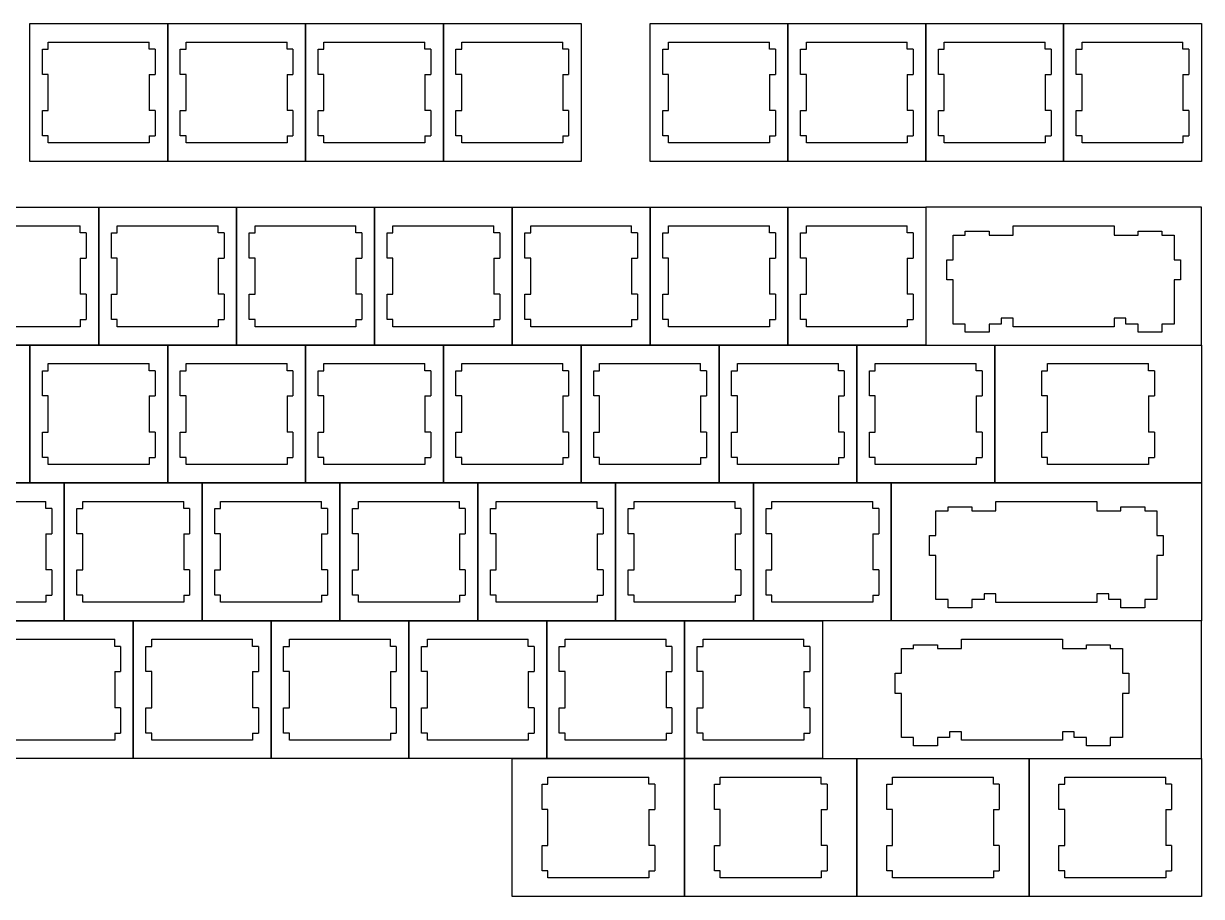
# Model space of a CAD drawing. Header units: inches. Extents: x -2.1 to 25.5, y 2.5 to 14.2.
# Drawn here: x 13.34 to 19.75, y 3.88 to 8.63 of the extents above; entities that cross this region are included whole.
import ezdxf

# ---------------------------------------------------------------- set-up
doc = ezdxf.new("R2010")
doc.units = ezdxf.units.IN
doc.layers.add('Cuts', color=7, linetype='Continuous')
doc.layers.add('Keys', color=7, linetype='Continuous')

msp = doc.modelspace()

# ---------------------------------------------------------------- linework, layer by layer
at = {"layer": 'Cuts', "color": 7, "true_color": 0xffffff}
for p, q in [((13.47549, 8.48598), (13.47549, 8.52451)), ((13.47549, 8.52451), (14.02451, 8.52451)), ((14.02451, 8.48598), (14.02451, 8.52451)), ((14.22549, 8.48598), (14.22549, 8.52451)), ((14.22549, 8.52451), (14.77451, 8.52451)), ((14.77451, 8.48598), (14.77451, 8.52451)), ((14.97549, 8.48598), (14.97549, 8.52451)), ((14.97549, 8.52451), (15.52451, 8.52451)), ((15.52451, 8.48598), (15.52451, 8.52451)), ((15.72549, 8.48598), (15.72549, 8.52451)), ((15.72549, 8.52451), (16.27451, 8.52451)), ((16.27451, 8.48598), (16.27451, 8.52451)), ((16.85049, 8.48598), (16.85049, 8.52451)), ((16.85049, 8.52451), (17.39951, 8.52451)), ((17.39951, 8.48598), (17.39951, 8.52451)), ((17.60049, 8.48598), (17.60049, 8.52451)), ((17.60049, 8.52451), (18.14951, 8.52451)), ((18.14951, 8.48598), (18.14951, 8.52451)), ((18.35049, 8.48598), (18.35049, 8.52451)), ((18.35049, 8.52451), (18.89951, 8.52451)), ((18.89951, 8.48598), (18.89951, 8.52451)), ((19.10049, 8.48598), (19.10049, 8.52451)), ((19.10049, 8.52451), (19.64951, 8.52451)), ((19.64951, 8.48598), (19.64951, 8.52451)), ((13.44355, 8.48598), (13.47549, 8.48598)), ((13.44355, 8.34842), (13.44355, 8.48598)), ((14.05645, 8.48598), (14.02451, 8.48598)), ((14.05645, 8.48598), (14.05645, 8.34842)), ((14.19355, 8.48598), (14.22549, 8.48598)), ((14.19355, 8.34842), (14.19355, 8.48598)), ((14.80645, 8.48598), (14.77451, 8.48598)), ((14.80645, 8.48598), (14.80645, 8.34842)), ((14.94355, 8.48598), (14.97549, 8.48598)), ((14.94355, 8.34842), (14.94355, 8.48598)), ((15.55645, 8.48598), (15.52451, 8.48598)), ((15.55645, 8.48598), (15.55645, 8.34842)), ((15.69355, 8.48598), (15.72549, 8.48598)), ((15.69355, 8.34842), (15.69355, 8.48598)), ((16.30645, 8.48598), (16.27451, 8.48598)), ((16.30645, 8.48598), (16.30645, 8.34842)), ((16.81855, 8.48598), (16.85049, 8.48598)), ((16.81855, 8.34842), (16.81855, 8.48598)), ((17.43145, 8.48598), (17.39951, 8.48598)), ((17.43145, 8.48598), (17.43145, 8.34842)), ((17.56855, 8.48598), (17.60049, 8.48598)), ((17.56855, 8.34842), (17.56855, 8.48598)), ((18.18145, 8.48598), (18.14951, 8.48598)), ((18.18145, 8.48598), (18.18145, 8.34842)), ((18.31855, 8.48598), (18.35049, 8.48598)), ((18.31855, 8.34842), (18.31855, 8.48598)), ((18.93145, 8.48598), (18.89951, 8.48598)), ((18.93145, 8.48598), (18.93145, 8.34842)), ((19.06855, 8.48598), (19.10049, 8.48598)), ((19.06855, 8.34842), (19.06855, 8.48598)), ((19.68145, 8.48598), (19.64951, 8.48598)), ((19.68145, 8.48598), (19.68145, 8.34842)), ((13.47549, 8.34842), (13.44355, 8.34842)), ((13.47549, 8.15158), (13.47549, 8.34842)), ((14.02451, 8.34842), (14.05645, 8.34842)), ((14.02451, 8.34842), (14.02451, 8.15158)), ((14.22549, 8.34842), (14.19355, 8.34842)), ((14.22549, 8.15158), (14.22549, 8.34842)), ((14.77451, 8.34842), (14.80645, 8.34842)), ((14.77451, 8.34842), (14.77451, 8.15158)), ((14.97549, 8.34842), (14.94355, 8.34842)), ((14.97549, 8.15158), (14.97549, 8.34842)), ((15.52451, 8.34842), (15.55645, 8.34842)), ((15.52451, 8.34842), (15.52451, 8.15158)), ((15.72549, 8.34842), (15.69355, 8.34842)), ((15.72549, 8.15158), (15.72549, 8.34842)), ((16.27451, 8.34842), (16.30645, 8.34842)), ((16.27451, 8.34842), (16.27451, 8.15158)), ((16.85049, 8.34842), (16.81855, 8.34842)), ((16.85049, 8.15158), (16.85049, 8.34842)), ((17.39951, 8.34842), (17.43145, 8.34842)), ((17.39951, 8.34842), (17.39951, 8.15158)), ((17.60049, 8.34842), (17.56855, 8.34842)), ((17.60049, 8.15158), (17.60049, 8.34842)), ((18.14951, 8.34842), (18.18145, 8.34842)), ((18.14951, 8.34842), (18.14951, 8.15158)), ((18.35049, 8.34842), (18.31855, 8.34842)), ((18.35049, 8.15158), (18.35049, 8.34842)), ((18.89951, 8.34842), (18.93145, 8.34842)), ((18.89951, 8.34842), (18.89951, 8.15158)), ((19.10049, 8.34842), (19.06855, 8.34842)), ((19.10049, 8.15158), (19.10049, 8.34842)), ((19.64951, 8.34842), (19.68145, 8.34842)), ((19.64951, 8.34842), (19.64951, 8.15158)), ((13.44355, 8.15158), (13.47549, 8.15158)), ((13.44355, 8.01402), (13.44355, 8.15158)), ((14.05645, 8.15158), (14.02451, 8.15158)), ((14.05645, 8.15158), (14.05645, 8.01402)), ((14.19355, 8.15158), (14.22549, 8.15158)), ((14.19355, 8.01402), (14.19355, 8.15158)), ((14.80645, 8.15158), (14.77451, 8.15158)), ((14.80645, 8.15158), (14.80645, 8.01402)), ((14.94355, 8.15158), (14.97549, 8.15158)), ((14.94355, 8.01402), (14.94355, 8.15158)), ((15.55645, 8.15158), (15.52451, 8.15158)), ((15.55645, 8.15158), (15.55645, 8.01402)), ((15.69355, 8.15158), (15.72549, 8.15158)), ((15.69355, 8.01402), (15.69355, 8.15158)), ((16.30645, 8.15158), (16.27451, 8.15158)), ((16.30645, 8.15158), (16.30645, 8.01402)), ((16.81855, 8.15158), (16.85049, 8.15158)), ((16.81855, 8.01402), (16.81855, 8.15158)), ((17.43145, 8.15158), (17.39951, 8.15158)), ((17.43145, 8.15158), (17.43145, 8.01402)), ((17.56855, 8.15158), (17.60049, 8.15158)), ((17.56855, 8.01402), (17.56855, 8.15158)), ((18.18145, 8.15158), (18.14951, 8.15158)), ((18.18145, 8.15158), (18.18145, 8.01402)), ((18.31855, 8.15158), (18.35049, 8.15158)), ((18.31855, 8.01402), (18.31855, 8.15158)), ((18.93145, 8.15158), (18.89951, 8.15158)), ((18.93145, 8.15158), (18.93145, 8.01402)), ((19.06855, 8.15158), (19.10049, 8.15158)), ((19.06855, 8.01402), (19.06855, 8.15158)), ((19.68145, 8.15158), (19.64951, 8.15158)), ((19.68145, 8.15158), (19.68145, 8.01402)), ((13.47549, 8.01402), (13.44355, 8.01402)), ((13.47549, 7.97549), (13.47549, 8.01402)), ((14.02451, 8.01402), (14.02451, 7.97549)), ((14.02451, 8.01402), (14.05645, 8.01402)), ((14.22549, 8.01402), (14.19355, 8.01402)), ((14.22549, 7.97549), (14.22549, 8.01402)), ((14.77451, 8.01402), (14.77451, 7.97549)), ((14.77451, 8.01402), (14.80645, 8.01402)), ((14.97549, 8.01402), (14.94355, 8.01402)), ((14.97549, 7.97549), (14.97549, 8.01402)), ((15.52451, 8.01402), (15.52451, 7.97549)), ((15.52451, 8.01402), (15.55645, 8.01402)), ((15.72549, 8.01402), (15.69355, 8.01402)), ((15.72549, 7.97549), (15.72549, 8.01402)), ((16.27451, 8.01402), (16.27451, 7.97549)), ((16.27451, 8.01402), (16.30645, 8.01402)), ((16.85049, 8.01402), (16.81855, 8.01402)), ((16.85049, 7.97549), (16.85049, 8.01402)), ((17.39951, 8.01402), (17.39951, 7.97549)), ((17.39951, 8.01402), (17.43145, 8.01402)), ((17.60049, 8.01402), (17.56855, 8.01402)), ((17.60049, 7.97549), (17.60049, 8.01402)), ((18.14951, 8.01402), (18.14951, 7.97549)), ((18.14951, 8.01402), (18.18145, 8.01402)), ((18.35049, 8.01402), (18.31855, 8.01402)), ((18.35049, 7.97549), (18.35049, 8.01402)), ((18.89951, 8.01402), (18.89951, 7.97549)), ((18.89951, 8.01402), (18.93145, 8.01402)), ((19.10049, 8.01402), (19.06855, 8.01402)), ((19.10049, 7.97549), (19.10049, 8.01402)), ((19.64951, 8.01402), (19.64951, 7.97549)), ((19.64951, 8.01402), (19.68145, 8.01402)), ((14.02451, 7.97549), (13.47549, 7.97549)), ((14.77451, 7.97549), (14.22549, 7.97549)), ((15.52451, 7.97549), (14.97549, 7.97549)), ((16.27451, 7.97549), (15.72549, 7.97549)), ((17.39951, 7.97549), (16.85049, 7.97549)), ((18.14951, 7.97549), (17.60049, 7.97549)), ((18.89951, 7.97549), (18.35049, 7.97549)), ((19.64951, 7.97549), (19.10049, 7.97549)), ((13.10049, 7.52451), (13.64951, 7.52451)), ((13.64951, 7.48598), (13.64951, 7.52451)), ((13.85049, 7.48598), (13.85049, 7.52451)), ((13.85049, 7.52451), (14.39951, 7.52451)), ((14.39951, 7.48598), (14.39951, 7.52451)), ((14.60049, 7.48598), (14.60049, 7.52451)), ((14.60049, 7.52451), (15.14951, 7.52451)), ((15.14951, 7.48598), (15.14951, 7.52451)), ((15.35049, 7.48598), (15.35049, 7.52451)), ((15.35049, 7.52451), (15.89951, 7.52451)), ((15.89951, 7.48598), (15.89951, 7.52451)), ((16.10049, 7.48598), (16.10049, 7.52451)), ((16.10049, 7.52451), (16.64951, 7.52451)), ((16.64951, 7.48598), (16.64951, 7.52451)), ((16.85049, 7.48598), (16.85049, 7.52451)), ((16.85049, 7.52451), (17.39951, 7.52451)), ((17.39951, 7.48598), (17.39951, 7.52451)), ((17.60049, 7.48598), (17.60049, 7.52451)), ((17.60049, 7.52451), (18.14951, 7.52451)), ((18.14951, 7.48598), (18.14951, 7.52451)), ((18.725, 7.525), (19.275, 7.525)), ((18.725, 7.474), (18.725, 7.525)), ((19.275, 7.525), (19.275, 7.474)), ((13.68145, 7.48598), (13.64951, 7.48598)), ((13.68145, 7.48598), (13.68145, 7.34842)), ((13.81855, 7.48598), (13.85049, 7.48598)), ((13.81855, 7.34842), (13.81855, 7.48598)), ((14.43145, 7.48598), (14.39951, 7.48598)), ((14.43145, 7.48598), (14.43145, 7.34842)), ((14.56855, 7.48598), (14.60049, 7.48598)), ((14.56855, 7.34842), (14.56855, 7.48598)), ((15.18145, 7.48598), (15.14951, 7.48598)), ((15.18145, 7.48598), (15.18145, 7.34842)), ((15.31855, 7.48598), (15.35049, 7.48598)), ((15.31855, 7.34842), (15.31855, 7.48598)), ((15.93145, 7.48598), (15.89951, 7.48598)), ((15.93145, 7.48598), (15.93145, 7.34842)), ((16.06855, 7.48598), (16.10049, 7.48598)), ((16.06855, 7.34842), (16.06855, 7.48598)), ((16.68145, 7.48598), (16.64951, 7.48598)), ((16.68145, 7.48598), (16.68145, 7.34842)), ((16.81855, 7.48598), (16.85049, 7.48598)), ((16.81855, 7.34842), (16.81855, 7.48598)), ((17.43145, 7.48598), (17.39951, 7.48598)), ((17.43145, 7.48598), (17.43145, 7.34842)), ((17.56855, 7.48598), (17.60049, 7.48598)), ((17.56855, 7.34842), (17.56855, 7.48598)), ((18.18145, 7.48598), (18.14951, 7.48598)), ((18.18145, 7.48598), (18.18145, 7.34842)), ((18.399, 7.34), (18.399, 7.474)), ((18.399, 7.474), (18.465, 7.474)), ((18.465, 7.474), (18.465, 7.495)), ((18.465, 7.495), (18.595, 7.495)), ((18.595, 7.495), (18.595, 7.474)), ((18.595, 7.474), (18.725, 7.474)), ((19.275, 7.474), (19.405, 7.474)), ((19.405, 7.474), (19.405, 7.495)), ((19.405, 7.495), (19.535, 7.495)), ((19.535, 7.495), (19.535, 7.474)), ((19.535, 7.474), (19.601, 7.474)), ((19.601, 7.474), (19.601, 7.34)), ((13.64951, 7.34842), (13.68145, 7.34842)), ((13.64951, 7.34842), (13.64951, 7.15158)), ((13.85049, 7.34842), (13.81855, 7.34842)), ((13.85049, 7.15158), (13.85049, 7.34842)), ((14.39951, 7.34842), (14.43145, 7.34842)), ((14.39951, 7.34842), (14.39951, 7.15158)), ((14.60049, 7.34842), (14.56855, 7.34842)), ((14.60049, 7.15158), (14.60049, 7.34842)), ((15.14951, 7.34842), (15.18145, 7.34842)), ((15.14951, 7.34842), (15.14951, 7.15158)), ((15.35049, 7.34842), (15.31855, 7.34842)), ((15.35049, 7.15158), (15.35049, 7.34842)), ((15.89951, 7.34842), (15.93145, 7.34842)), ((15.89951, 7.34842), (15.89951, 7.15158)), ((16.10049, 7.34842), (16.06855, 7.34842)), ((16.10049, 7.15158), (16.10049, 7.34842)), ((16.64951, 7.34842), (16.68145, 7.34842)), ((16.64951, 7.34842), (16.64951, 7.15158)), ((16.85049, 7.34842), (16.81855, 7.34842)), ((16.85049, 7.15158), (16.85049, 7.34842)), ((17.39951, 7.34842), (17.43145, 7.34842)), ((17.39951, 7.34842), (17.39951, 7.15158)), ((17.60049, 7.34842), (17.56855, 7.34842)), ((17.60049, 7.15158), (17.60049, 7.34842)), ((18.14951, 7.34842), (18.18145, 7.34842)), ((18.14951, 7.34842), (18.14951, 7.15158)), ((18.364, 7.23), (18.364, 7.34)), ((18.364, 7.34), (18.399, 7.34)), ((19.601, 7.34), (19.636, 7.34)), ((19.636, 7.34), (19.636, 7.23)), ((18.399, 7.23), (18.364, 7.23)), ((18.399, 6.99), (18.399, 7.23)), ((19.636, 7.23), (19.601, 7.23)), ((19.601, 7.23), (19.601, 6.99)), ((13.68145, 7.15158), (13.64951, 7.15158)), ((13.68145, 7.15158), (13.68145, 7.01402)), ((13.81855, 7.15158), (13.85049, 7.15158)), ((13.81855, 7.01402), (13.81855, 7.15158)), ((14.43145, 7.15158), (14.39951, 7.15158)), ((14.43145, 7.15158), (14.43145, 7.01402)), ((14.56855, 7.15158), (14.60049, 7.15158)), ((14.56855, 7.01402), (14.56855, 7.15158)), ((15.18145, 7.15158), (15.14951, 7.15158)), ((15.18145, 7.15158), (15.18145, 7.01402)), ((15.31855, 7.15158), (15.35049, 7.15158)), ((15.31855, 7.01402), (15.31855, 7.15158)), ((15.93145, 7.15158), (15.89951, 7.15158)), ((15.93145, 7.15158), (15.93145, 7.01402)), ((16.06855, 7.15158), (16.10049, 7.15158)), ((16.06855, 7.01402), (16.06855, 7.15158)), ((16.68145, 7.15158), (16.64951, 7.15158)), ((16.68145, 7.15158), (16.68145, 7.01402)), ((16.81855, 7.15158), (16.85049, 7.15158)), ((16.81855, 7.01402), (16.81855, 7.15158)), ((17.43145, 7.15158), (17.39951, 7.15158)), ((17.43145, 7.15158), (17.43145, 7.01402)), ((17.56855, 7.15158), (17.60049, 7.15158)), ((17.56855, 7.01402), (17.56855, 7.15158)), ((18.18145, 7.15158), (18.14951, 7.15158)), ((18.18145, 7.15158), (18.18145, 7.01402)), ((13.64951, 7.01402), (13.64951, 6.97549)), ((13.64951, 7.01402), (13.68145, 7.01402)), ((13.85049, 7.01402), (13.81855, 7.01402)), ((13.85049, 6.97549), (13.85049, 7.01402)), ((14.39951, 7.01402), (14.39951, 6.97549)), ((14.39951, 7.01402), (14.43145, 7.01402)), ((14.60049, 7.01402), (14.56855, 7.01402)), ((14.60049, 6.97549), (14.60049, 7.01402)), ((15.14951, 7.01402), (15.14951, 6.97549)), ((15.14951, 7.01402), (15.18145, 7.01402)), ((15.35049, 7.01402), (15.31855, 7.01402)), ((15.35049, 6.97549), (15.35049, 7.01402)), ((15.89951, 7.01402), (15.89951, 6.97549)), ((15.89951, 7.01402), (15.93145, 7.01402)), ((16.10049, 7.01402), (16.06855, 7.01402)), ((16.10049, 6.97549), (16.10049, 7.01402)), ((16.64951, 7.01402), (16.64951, 6.97549)), ((16.64951, 7.01402), (16.68145, 7.01402)), ((16.85049, 7.01402), (16.81855, 7.01402)), ((16.85049, 6.97549), (16.85049, 7.01402)), ((17.39951, 7.01402), (17.39951, 6.97549)), ((17.39951, 7.01402), (17.43145, 7.01402)), ((17.60049, 7.01402), (17.56855, 7.01402)), ((17.60049, 6.97549), (17.60049, 7.01402)), ((18.14951, 7.01402), (18.14951, 6.97549)), ((18.14951, 7.01402), (18.18145, 7.01402)), ((18.465, 6.99), (18.399, 6.99)), ((18.465, 6.945), (18.465, 6.99)), ((18.661, 6.99), (18.595, 6.99)), ((18.595, 6.99), (18.595, 6.945)), ((18.725, 7.021), (18.661, 7.021)), ((18.661, 7.021), (18.661, 6.99)), ((18.725, 6.975), (18.725, 7.021)), ((19.339, 7.021), (19.275, 7.021)), ((19.275, 7.021), (19.275, 6.975)), ((19.339, 6.99), (19.339, 7.021)), ((19.405, 6.99), (19.339, 6.99)), ((19.405, 6.945), (19.405, 6.99)), ((19.601, 6.99), (19.535, 6.99)), ((19.535, 6.99), (19.535, 6.945)), ((13.64951, 6.97549), (13.10049, 6.97549)), ((14.39951, 6.97549), (13.85049, 6.97549)), ((15.14951, 6.97549), (14.60049, 6.97549)), ((15.89951, 6.97549), (15.35049, 6.97549)), ((16.64951, 6.97549), (16.10049, 6.97549)), ((17.39951, 6.97549), (16.85049, 6.97549)), ((18.14951, 6.97549), (17.60049, 6.97549)), ((18.595, 6.945), (18.465, 6.945)), ((19.275, 6.975), (18.725, 6.975)), ((19.535, 6.945), (19.405, 6.945)), ((13.44355, 6.73598), (13.47549, 6.73598)), ((13.44355, 6.59842), (13.44355, 6.73598)), ((13.47549, 6.73598), (13.47549, 6.77451)), ((13.47549, 6.77451), (14.02451, 6.77451)), ((14.02451, 6.73598), (14.02451, 6.77451)), ((14.05645, 6.73598), (14.02451, 6.73598)), ((14.05645, 6.73598), (14.05645, 6.59842)), ((14.19355, 6.73598), (14.22549, 6.73598)), ((14.19355, 6.59842), (14.19355, 6.73598)), ((14.22549, 6.73598), (14.22549, 6.77451)), ((14.22549, 6.77451), (14.77451, 6.77451)), ((14.77451, 6.73598), (14.77451, 6.77451)), ((14.80645, 6.73598), (14.77451, 6.73598)), ((14.80645, 6.73598), (14.80645, 6.59842)), ((14.94355, 6.73598), (14.97549, 6.73598)), ((14.94355, 6.59842), (14.94355, 6.73598)), ((14.97549, 6.73598), (14.97549, 6.77451)), ((14.97549, 6.77451), (15.52451, 6.77451)), ((15.52451, 6.73598), (15.52451, 6.77451)), ((15.55645, 6.73598), (15.52451, 6.73598)), ((15.55645, 6.73598), (15.55645, 6.59842)), ((15.69355, 6.73598), (15.72549, 6.73598)), ((15.69355, 6.59842), (15.69355, 6.73598)), ((15.72549, 6.73598), (15.72549, 6.77451)), ((15.72549, 6.77451), (16.27451, 6.77451)), ((16.27451, 6.73598), (16.27451, 6.77451)), ((16.30645, 6.73598), (16.27451, 6.73598)), ((16.30645, 6.73598), (16.30645, 6.59842)), ((16.44355, 6.73598), (16.47549, 6.73598)), ((16.44355, 6.59842), (16.44355, 6.73598)), ((16.47549, 6.73598), (16.47549, 6.77451)), ((16.47549, 6.77451), (17.02451, 6.77451)), ((17.02451, 6.73598), (17.02451, 6.77451)), ((17.05645, 6.73598), (17.02451, 6.73598)), ((17.05645, 6.73598), (17.05645, 6.59842)), ((17.19355, 6.73598), (17.22549, 6.73598)), ((17.19355, 6.59842), (17.19355, 6.73598)), ((17.22549, 6.73598), (17.22549, 6.77451)), ((17.22549, 6.77451), (17.77451, 6.77451)), ((17.77451, 6.73598), (17.77451, 6.77451)), ((17.80645, 6.73598), (17.77451, 6.73598)), ((17.80645, 6.73598), (17.80645, 6.59842)), ((17.94355, 6.73598), (17.97549, 6.73598)), ((17.94355, 6.59842), (17.94355, 6.73598)), ((17.97549, 6.73598), (17.97549, 6.77451)), ((17.97549, 6.77451), (18.52451, 6.77451)), ((18.52451, 6.73598), (18.52451, 6.77451)), ((18.55645, 6.73598), (18.52451, 6.73598)), ((18.55645, 6.73598), (18.55645, 6.59842)), ((18.88105, 6.73598), (18.91299, 6.73598)), ((18.88105, 6.59842), (18.88105, 6.73598)), ((18.91299, 6.73598), (18.91299, 6.77451)), ((18.91299, 6.77451), (19.46201, 6.77451)), ((19.46201, 6.73598), (19.46201, 6.77451)), ((19.49395, 6.73598), (19.46201, 6.73598)), ((19.49395, 6.73598), (19.49395, 6.59842)), ((13.47549, 6.59842), (13.44355, 6.59842)), ((13.47549, 6.40158), (13.47549, 6.59842)), ((14.02451, 6.59842), (14.05645, 6.59842)), ((14.02451, 6.59842), (14.02451, 6.40158)), ((14.22549, 6.59842), (14.19355, 6.59842)), ((14.22549, 6.40158), (14.22549, 6.59842)), ((14.77451, 6.59842), (14.80645, 6.59842)), ((14.77451, 6.59842), (14.77451, 6.40158)), ((14.97549, 6.59842), (14.94355, 6.59842)), ((14.97549, 6.40158), (14.97549, 6.59842)), ((15.52451, 6.59842), (15.55645, 6.59842)), ((15.52451, 6.59842), (15.52451, 6.40158)), ((15.72549, 6.59842), (15.69355, 6.59842)), ((15.72549, 6.40158), (15.72549, 6.59842)), ((16.27451, 6.59842), (16.30645, 6.59842)), ((16.27451, 6.59842), (16.27451, 6.40158)), ((16.47549, 6.59842), (16.44355, 6.59842)), ((16.47549, 6.40158), (16.47549, 6.59842)), ((17.02451, 6.59842), (17.05645, 6.59842)), ((17.02451, 6.59842), (17.02451, 6.40158)), ((17.22549, 6.59842), (17.19355, 6.59842)), ((17.22549, 6.40158), (17.22549, 6.59842)), ((17.77451, 6.59842), (17.80645, 6.59842)), ((17.77451, 6.59842), (17.77451, 6.40158)), ((17.97549, 6.59842), (17.94355, 6.59842)), ((17.97549, 6.40158), (17.97549, 6.59842)), ((18.52451, 6.59842), (18.55645, 6.59842)), ((18.52451, 6.59842), (18.52451, 6.40158)), ((18.91299, 6.59842), (18.88105, 6.59842)), ((18.91299, 6.40158), (18.91299, 6.59842)), ((19.46201, 6.59842), (19.49395, 6.59842)), ((19.46201, 6.59842), (19.46201, 6.40158)), ((13.44355, 6.40158), (13.47549, 6.40158)), ((13.44355, 6.26402), (13.44355, 6.40158)), ((14.05645, 6.40158), (14.02451, 6.40158)), ((14.05645, 6.40158), (14.05645, 6.26402)), ((14.19355, 6.40158), (14.22549, 6.40158)), ((14.19355, 6.26402), (14.19355, 6.40158)), ((14.80645, 6.40158), (14.77451, 6.40158)), ((14.80645, 6.40158), (14.80645, 6.26402)), ((14.94355, 6.40158), (14.97549, 6.40158)), ((14.94355, 6.26402), (14.94355, 6.40158)), ((15.55645, 6.40158), (15.52451, 6.40158)), ((15.55645, 6.40158), (15.55645, 6.26402)), ((15.69355, 6.40158), (15.72549, 6.40158)), ((15.69355, 6.26402), (15.69355, 6.40158)), ((16.30645, 6.40158), (16.27451, 6.40158)), ((16.30645, 6.40158), (16.30645, 6.26402)), ((16.44355, 6.40158), (16.47549, 6.40158)), ((16.44355, 6.26402), (16.44355, 6.40158)), ((17.05645, 6.40158), (17.02451, 6.40158)), ((17.05645, 6.40158), (17.05645, 6.26402)), ((17.19355, 6.40158), (17.22549, 6.40158)), ((17.19355, 6.26402), (17.19355, 6.40158)), ((17.80645, 6.40158), (17.77451, 6.40158)), ((17.80645, 6.40158), (17.80645, 6.26402)), ((17.94355, 6.40158), (17.97549, 6.40158)), ((17.94355, 6.26402), (17.94355, 6.40158)), ((18.55645, 6.40158), (18.52451, 6.40158)), ((18.55645, 6.40158), (18.55645, 6.26402)), ((18.88105, 6.40158), (18.91299, 6.40158)), ((18.88105, 6.26402), (18.88105, 6.40158)), ((19.49395, 6.40158), (19.46201, 6.40158)), ((19.49395, 6.40158), (19.49395, 6.26402)), ((13.47549, 6.26402), (13.44355, 6.26402)), ((13.47549, 6.22549), (13.47549, 6.26402)), ((14.02451, 6.22549), (13.47549, 6.22549)), ((14.02451, 6.26402), (14.02451, 6.22549)), ((14.02451, 6.26402), (14.05645, 6.26402)), ((14.22549, 6.26402), (14.19355, 6.26402)), ((14.22549, 6.22549), (14.22549, 6.26402)), ((14.77451, 6.22549), (14.22549, 6.22549)), ((14.77451, 6.26402), (14.77451, 6.22549)), ((14.77451, 6.26402), (14.80645, 6.26402)), ((14.97549, 6.26402), (14.94355, 6.26402)), ((14.97549, 6.22549), (14.97549, 6.26402)), ((15.52451, 6.22549), (14.97549, 6.22549)), ((15.52451, 6.26402), (15.52451, 6.22549)), ((15.52451, 6.26402), (15.55645, 6.26402)), ((15.72549, 6.26402), (15.69355, 6.26402)), ((15.72549, 6.22549), (15.72549, 6.26402)), ((16.27451, 6.22549), (15.72549, 6.22549)), ((16.27451, 6.26402), (16.27451, 6.22549)), ((16.27451, 6.26402), (16.30645, 6.26402)), ((16.47549, 6.26402), (16.44355, 6.26402)), ((16.47549, 6.22549), (16.47549, 6.26402)), ((17.02451, 6.22549), (16.47549, 6.22549)), ((17.02451, 6.26402), (17.02451, 6.22549)), ((17.02451, 6.26402), (17.05645, 6.26402)), ((17.22549, 6.26402), (17.19355, 6.26402)), ((17.22549, 6.22549), (17.22549, 6.26402)), ((17.77451, 6.22549), (17.22549, 6.22549)), ((17.77451, 6.26402), (17.77451, 6.22549)), ((17.77451, 6.26402), (17.80645, 6.26402)), ((17.97549, 6.26402), (17.94355, 6.26402)), ((17.97549, 6.22549), (17.97549, 6.26402)), ((18.52451, 6.22549), (17.97549, 6.22549)), ((18.52451, 6.26402), (18.52451, 6.22549)), ((18.52451, 6.26402), (18.55645, 6.26402)), ((18.91299, 6.26402), (18.88105, 6.26402)), ((18.91299, 6.22549), (18.91299, 6.26402)), ((19.46201, 6.22549), (18.91299, 6.22549)), ((19.46201, 6.26402), (19.46201, 6.22549)), ((19.46201, 6.26402), (19.49395, 6.26402)), ((18.63125, 6.025), (19.18125, 6.025)), ((18.63125, 5.974), (18.63125, 6.025)), ((19.18125, 6.025), (19.18125, 5.974)), ((12.91299, 6.02451), (13.46201, 6.02451)), ((13.46201, 5.98598), (13.46201, 6.02451)), ((13.49395, 5.98598), (13.46201, 5.98598)), ((13.49395, 5.98598), (13.49395, 5.84842)), ((13.63105, 5.98598), (13.66299, 5.98598)), ((13.63105, 5.84842), (13.63105, 5.98598)), ((13.66299, 5.98598), (13.66299, 6.02451)), ((13.66299, 6.02451), (14.21201, 6.02451)), ((14.21201, 5.98598), (14.21201, 6.02451)), ((14.24395, 5.98598), (14.21201, 5.98598)), ((14.24395, 5.98598), (14.24395, 5.84842)), ((14.38105, 5.98598), (14.41299, 5.98598)), ((14.38105, 5.84842), (14.38105, 5.98598)), ((14.41299, 5.98598), (14.41299, 6.02451)), ((14.41299, 6.02451), (14.96201, 6.02451)), ((14.96201, 5.98598), (14.96201, 6.02451)), ((14.99395, 5.98598), (14.96201, 5.98598)), ((14.99395, 5.98598), (14.99395, 5.84842)), ((15.13105, 5.98598), (15.16299, 5.98598)), ((15.13105, 5.84842), (15.13105, 5.98598)), ((15.16299, 5.98598), (15.16299, 6.02451)), ((15.16299, 6.02451), (15.71201, 6.02451)), ((15.71201, 5.98598), (15.71201, 6.02451)), ((15.74395, 5.98598), (15.71201, 5.98598)), ((15.74395, 5.98598), (15.74395, 5.84842)), ((15.88105, 5.98598), (15.91299, 5.98598)), ((15.88105, 5.84842), (15.88105, 5.98598)), ((15.91299, 5.98598), (15.91299, 6.02451)), ((15.91299, 6.02451), (16.46201, 6.02451)), ((16.46201, 5.98598), (16.46201, 6.02451)), ((16.49395, 5.98598), (16.46201, 5.98598)), ((16.49395, 5.98598), (16.49395, 5.84842)), ((16.63105, 5.98598), (16.66299, 5.98598)), ((16.63105, 5.84842), (16.63105, 5.98598)), ((16.66299, 5.98598), (16.66299, 6.02451)), ((16.66299, 6.02451), (17.21201, 6.02451)), ((17.21201, 5.98598), (17.21201, 6.02451)), ((17.24395, 5.98598), (17.21201, 5.98598)), ((17.24395, 5.98598), (17.24395, 5.84842)), ((17.38105, 5.98598), (17.41299, 5.98598)), ((17.38105, 5.84842), (17.38105, 5.98598)), ((17.41299, 5.98598), (17.41299, 6.02451)), ((17.41299, 6.02451), (17.96201, 6.02451)), ((17.96201, 5.98598), (17.96201, 6.02451)), ((17.99395, 5.98598), (17.96201, 5.98598)), ((17.99395, 5.98598), (17.99395, 5.84842)), ((18.30525, 5.84), (18.30525, 5.974)), ((18.30525, 5.974), (18.37125, 5.974)), ((18.37125, 5.974), (18.37125, 5.995)), ((18.37125, 5.995), (18.50125, 5.995)), ((18.50125, 5.995), (18.50125, 5.974)), ((18.50125, 5.974), (18.63125, 5.974)), ((19.18125, 5.974), (19.31125, 5.974)), ((19.31125, 5.974), (19.31125, 5.995)), ((19.31125, 5.995), (19.44125, 5.995)), ((19.44125, 5.995), (19.44125, 5.974)), ((19.44125, 5.974), (19.50725, 5.974)), ((19.50725, 5.974), (19.50725, 5.84)), ((13.46201, 5.84842), (13.49395, 5.84842)), ((13.46201, 5.84842), (13.46201, 5.65158)), ((13.66299, 5.84842), (13.63105, 5.84842)), ((13.66299, 5.65158), (13.66299, 5.84842)), ((14.21201, 5.84842), (14.24395, 5.84842)), ((14.21201, 5.84842), (14.21201, 5.65158)), ((14.41299, 5.84842), (14.38105, 5.84842)), ((14.41299, 5.65158), (14.41299, 5.84842)), ((14.96201, 5.84842), (14.99395, 5.84842)), ((14.96201, 5.84842), (14.96201, 5.65158)), ((15.16299, 5.84842), (15.13105, 5.84842)), ((15.16299, 5.65158), (15.16299, 5.84842)), ((15.71201, 5.84842), (15.74395, 5.84842)), ((15.71201, 5.84842), (15.71201, 5.65158)), ((15.91299, 5.84842), (15.88105, 5.84842)), ((15.91299, 5.65158), (15.91299, 5.84842)), ((16.46201, 5.84842), (16.49395, 5.84842)), ((16.46201, 5.84842), (16.46201, 5.65158)), ((16.66299, 5.84842), (16.63105, 5.84842)), ((16.66299, 5.65158), (16.66299, 5.84842)), ((17.21201, 5.84842), (17.24395, 5.84842)), ((17.21201, 5.84842), (17.21201, 5.65158)), ((17.41299, 5.84842), (17.38105, 5.84842)), ((17.41299, 5.65158), (17.41299, 5.84842)), ((17.96201, 5.84842), (17.99395, 5.84842)), ((17.96201, 5.84842), (17.96201, 5.65158)), ((18.27025, 5.73), (18.27025, 5.84)), ((18.27025, 5.84), (18.30525, 5.84)), ((19.50725, 5.84), (19.54225, 5.84)), ((19.54225, 5.84), (19.54225, 5.73)), ((18.30525, 5.73), (18.27025, 5.73)), ((18.30525, 5.49), (18.30525, 5.73)), ((19.54225, 5.73), (19.50725, 5.73)), ((19.50725, 5.73), (19.50725, 5.49)), ((13.49395, 5.65158), (13.46201, 5.65158)), ((13.49395, 5.65158), (13.49395, 5.51402)), ((13.63105, 5.65158), (13.66299, 5.65158)), ((13.63105, 5.51402), (13.63105, 5.65158)), ((14.24395, 5.65158), (14.21201, 5.65158)), ((14.24395, 5.65158), (14.24395, 5.51402)), ((14.38105, 5.65158), (14.41299, 5.65158)), ((14.38105, 5.51402), (14.38105, 5.65158)), ((14.99395, 5.65158), (14.96201, 5.65158)), ((14.99395, 5.65158), (14.99395, 5.51402)), ((15.13105, 5.65158), (15.16299, 5.65158)), ((15.13105, 5.51402), (15.13105, 5.65158)), ((15.74395, 5.65158), (15.71201, 5.65158)), ((15.74395, 5.65158), (15.74395, 5.51402)), ((15.88105, 5.65158), (15.91299, 5.65158)), ((15.88105, 5.51402), (15.88105, 5.65158)), ((16.49395, 5.65158), (16.46201, 5.65158)), ((16.49395, 5.65158), (16.49395, 5.51402)), ((16.63105, 5.65158), (16.66299, 5.65158)), ((16.63105, 5.51402), (16.63105, 5.65158)), ((17.24395, 5.65158), (17.21201, 5.65158)), ((17.24395, 5.65158), (17.24395, 5.51402)), ((17.38105, 5.65158), (17.41299, 5.65158)), ((17.38105, 5.51402), (17.38105, 5.65158)), ((17.99395, 5.65158), (17.96201, 5.65158)), ((17.99395, 5.65158), (17.99395, 5.51402)), ((13.46201, 5.51402), (13.46201, 5.47549)), ((13.46201, 5.51402), (13.49395, 5.51402)), ((13.66299, 5.51402), (13.63105, 5.51402)), ((13.66299, 5.47549), (13.66299, 5.51402)), ((14.21201, 5.51402), (14.21201, 5.47549)), ((14.21201, 5.51402), (14.24395, 5.51402)), ((14.41299, 5.51402), (14.38105, 5.51402)), ((14.41299, 5.47549), (14.41299, 5.51402)), ((14.96201, 5.51402), (14.96201, 5.47549)), ((14.96201, 5.51402), (14.99395, 5.51402)), ((15.16299, 5.51402), (15.13105, 5.51402)), ((15.16299, 5.47549), (15.16299, 5.51402)), ((15.71201, 5.51402), (15.71201, 5.47549)), ((15.71201, 5.51402), (15.74395, 5.51402)), ((15.91299, 5.51402), (15.88105, 5.51402)), ((15.91299, 5.47549), (15.91299, 5.51402)), ((16.46201, 5.51402), (16.46201, 5.47549)), ((16.46201, 5.51402), (16.49395, 5.51402)), ((16.66299, 5.51402), (16.63105, 5.51402)), ((16.66299, 5.47549), (16.66299, 5.51402)), ((17.21201, 5.51402), (17.21201, 5.47549)), ((17.21201, 5.51402), (17.24395, 5.51402)), ((17.41299, 5.51402), (17.38105, 5.51402)), ((17.41299, 5.47549), (17.41299, 5.51402)), ((17.96201, 5.51402), (17.96201, 5.47549)), ((17.96201, 5.51402), (17.99395, 5.51402)), ((18.63125, 5.521), (18.56725, 5.521)), ((18.56725, 5.521), (18.56725, 5.49)), ((18.63125, 5.475), (18.63125, 5.521)), ((19.24525, 5.521), (19.18125, 5.521)), ((19.18125, 5.521), (19.18125, 5.475)), ((19.24525, 5.49), (19.24525, 5.521)), ((13.46201, 5.47549), (12.91299, 5.47549)), ((14.21201, 5.47549), (13.66299, 5.47549)), ((14.96201, 5.47549), (14.41299, 5.47549)), ((15.71201, 5.47549), (15.16299, 5.47549)), ((16.46201, 5.47549), (15.91299, 5.47549)), ((17.21201, 5.47549), (16.66299, 5.47549)), ((17.96201, 5.47549), (17.41299, 5.47549)), ((18.37125, 5.49), (18.30525, 5.49)), ((18.37125, 5.445), (18.37125, 5.49)), ((18.56725, 5.49), (18.50125, 5.49)), ((18.50125, 5.49), (18.50125, 5.445)), ((19.18125, 5.475), (18.63125, 5.475)), ((19.31125, 5.49), (19.24525, 5.49)), ((19.31125, 5.445), (19.31125, 5.49)), ((19.50725, 5.49), (19.44125, 5.49)), ((19.44125, 5.49), (19.44125, 5.445)), ((18.50125, 5.445), (18.37125, 5.445)), ((19.44125, 5.445), (19.31125, 5.445)), ((13.28799, 5.27451), (13.83701, 5.27451)), ((13.83701, 5.23598), (13.83701, 5.27451)), ((14.03799, 5.23598), (14.03799, 5.27451)), ((14.03799, 5.27451), (14.58701, 5.27451)), ((14.58701, 5.23598), (14.58701, 5.27451)), ((14.78799, 5.23598), (14.78799, 5.27451)), ((14.78799, 5.27451), (15.33701, 5.27451)), ((15.33701, 5.23598), (15.33701, 5.27451)), ((15.53799, 5.23598), (15.53799, 5.27451)), ((15.53799, 5.27451), (16.08701, 5.27451)), ((16.08701, 5.23598), (16.08701, 5.27451)), ((16.28799, 5.23598), (16.28799, 5.27451)), ((16.28799, 5.27451), (16.83701, 5.27451)), ((16.83701, 5.23598), (16.83701, 5.27451)), ((17.03799, 5.23598), (17.03799, 5.27451)), ((17.03799, 5.27451), (17.58701, 5.27451)), ((17.58701, 5.23598), (17.58701, 5.27451)), ((18.44375, 5.275), (18.99375, 5.275)), ((18.44375, 5.224), (18.44375, 5.275)), ((18.99375, 5.275), (18.99375, 5.224)), ((13.86895, 5.23598), (13.83701, 5.23598)), ((13.86895, 5.23598), (13.86895, 5.09842)), ((14.00605, 5.23598), (14.03799, 5.23598)), ((14.00605, 5.09842), (14.00605, 5.23598)), ((14.61895, 5.23598), (14.58701, 5.23598)), ((14.61895, 5.23598), (14.61895, 5.09842)), ((14.75605, 5.23598), (14.78799, 5.23598)), ((14.75605, 5.09842), (14.75605, 5.23598)), ((15.36895, 5.23598), (15.33701, 5.23598)), ((15.36895, 5.23598), (15.36895, 5.09842)), ((15.50605, 5.23598), (15.53799, 5.23598)), ((15.50605, 5.09842), (15.50605, 5.23598)), ((16.11895, 5.23598), (16.08701, 5.23598)), ((16.11895, 5.23598), (16.11895, 5.09842)), ((16.25605, 5.23598), (16.28799, 5.23598)), ((16.25605, 5.09842), (16.25605, 5.23598)), ((16.86895, 5.23598), (16.83701, 5.23598)), ((16.86895, 5.23598), (16.86895, 5.09842)), ((17.00605, 5.23598), (17.03799, 5.23598)), ((17.00605, 5.09842), (17.00605, 5.23598)), ((17.61895, 5.23598), (17.58701, 5.23598)), ((17.61895, 5.23598), (17.61895, 5.09842)), ((18.11775, 5.09), (18.11775, 5.224)), ((18.11775, 5.224), (18.18375, 5.224)), ((18.18375, 5.224), (18.18375, 5.245)), ((18.18375, 5.245), (18.31375, 5.245)), ((18.31375, 5.245), (18.31375, 5.224)), ((18.31375, 5.224), (18.44375, 5.224)), ((18.99375, 5.224), (19.12375, 5.224)), ((19.12375, 5.224), (19.12375, 5.245)), ((19.12375, 5.245), (19.25375, 5.245)), ((19.25375, 5.245), (19.25375, 5.224)), ((19.25375, 5.224), (19.31975, 5.224)), ((19.31975, 5.224), (19.31975, 5.09)), ((13.83701, 5.09842), (13.86895, 5.09842)), ((13.83701, 5.09842), (13.83701, 4.90158)), ((14.03799, 5.09842), (14.00605, 5.09842)), ((14.03799, 4.90158), (14.03799, 5.09842)), ((14.58701, 5.09842), (14.61895, 5.09842)), ((14.58701, 5.09842), (14.58701, 4.90158)), ((14.78799, 5.09842), (14.75605, 5.09842)), ((14.78799, 4.90158), (14.78799, 5.09842)), ((15.33701, 5.09842), (15.36895, 5.09842)), ((15.33701, 5.09842), (15.33701, 4.90158)), ((15.53799, 5.09842), (15.50605, 5.09842)), ((15.53799, 4.90158), (15.53799, 5.09842)), ((16.08701, 5.09842), (16.11895, 5.09842)), ((16.08701, 5.09842), (16.08701, 4.90158)), ((16.28799, 5.09842), (16.25605, 5.09842)), ((16.28799, 4.90158), (16.28799, 5.09842)), ((16.83701, 5.09842), (16.86895, 5.09842)), ((16.83701, 5.09842), (16.83701, 4.90158)), ((17.03799, 5.09842), (17.00605, 5.09842)), ((17.03799, 4.90158), (17.03799, 5.09842)), ((17.58701, 5.09842), (17.61895, 5.09842)), ((17.58701, 5.09842), (17.58701, 4.90158)), ((18.08275, 4.98), (18.08275, 5.09)), ((18.08275, 5.09), (18.11775, 5.09)), ((19.31975, 5.09), (19.35475, 5.09)), ((19.35475, 5.09), (19.35475, 4.98)), ((18.11775, 4.98), (18.08275, 4.98)), ((18.11775, 4.74), (18.11775, 4.98)), ((19.35475, 4.98), (19.31975, 4.98)), ((19.31975, 4.98), (19.31975, 4.74)), ((13.86895, 4.90158), (13.83701, 4.90158)), ((13.86895, 4.90158), (13.86895, 4.76402)), ((14.00605, 4.90158), (14.03799, 4.90158)), ((14.00605, 4.76402), (14.00605, 4.90158)), ((14.61895, 4.90158), (14.58701, 4.90158)), ((14.61895, 4.90158), (14.61895, 4.76402)), ((14.75605, 4.90158), (14.78799, 4.90158)), ((14.75605, 4.76402), (14.75605, 4.90158)), ((15.36895, 4.90158), (15.33701, 4.90158)), ((15.36895, 4.90158), (15.36895, 4.76402)), ((15.50605, 4.90158), (15.53799, 4.90158)), ((15.50605, 4.76402), (15.50605, 4.90158)), ((16.11895, 4.90158), (16.08701, 4.90158)), ((16.11895, 4.90158), (16.11895, 4.76402)), ((16.25605, 4.90158), (16.28799, 4.90158)), ((16.25605, 4.76402), (16.25605, 4.90158)), ((16.86895, 4.90158), (16.83701, 4.90158)), ((16.86895, 4.90158), (16.86895, 4.76402)), ((17.00605, 4.90158), (17.03799, 4.90158)), ((17.00605, 4.76402), (17.00605, 4.90158)), ((17.61895, 4.90158), (17.58701, 4.90158)), ((17.61895, 4.90158), (17.61895, 4.76402)), ((13.83701, 4.76402), (13.83701, 4.72549)), ((13.83701, 4.76402), (13.86895, 4.76402)), ((14.03799, 4.76402), (14.00605, 4.76402)), ((14.03799, 4.72549), (14.03799, 4.76402)), ((14.58701, 4.76402), (14.58701, 4.72549)), ((14.58701, 4.76402), (14.61895, 4.76402)), ((14.78799, 4.76402), (14.75605, 4.76402)), ((14.78799, 4.72549), (14.78799, 4.76402)), ((15.33701, 4.76402), (15.33701, 4.72549)), ((15.33701, 4.76402), (15.36895, 4.76402)), ((15.53799, 4.76402), (15.50605, 4.76402)), ((15.53799, 4.72549), (15.53799, 4.76402)), ((16.08701, 4.76402), (16.08701, 4.72549)), ((16.08701, 4.76402), (16.11895, 4.76402)), ((16.28799, 4.76402), (16.25605, 4.76402)), ((16.28799, 4.72549), (16.28799, 4.76402)), ((16.83701, 4.76402), (16.83701, 4.72549)), ((16.83701, 4.76402), (16.86895, 4.76402)), ((17.03799, 4.76402), (17.00605, 4.76402)), ((17.03799, 4.72549), (17.03799, 4.76402)), ((17.58701, 4.76402), (17.58701, 4.72549)), ((17.58701, 4.76402), (17.61895, 4.76402)), ((18.44375, 4.771), (18.37975, 4.771)), ((18.37975, 4.771), (18.37975, 4.74)), ((18.44375, 4.725), (18.44375, 4.771)), ((19.05775, 4.771), (18.99375, 4.771)), ((18.99375, 4.771), (18.99375, 4.725)), ((19.05775, 4.74), (19.05775, 4.771)), ((13.83701, 4.72549), (13.28799, 4.72549)), ((14.58701, 4.72549), (14.03799, 4.72549)), ((15.33701, 4.72549), (14.78799, 4.72549)), ((16.08701, 4.72549), (15.53799, 4.72549)), ((16.83701, 4.72549), (16.28799, 4.72549)), ((17.58701, 4.72549), (17.03799, 4.72549)), ((18.18375, 4.74), (18.11775, 4.74)), ((18.18375, 4.695), (18.18375, 4.74)), ((18.31375, 4.695), (18.18375, 4.695)), ((18.37975, 4.74), (18.31375, 4.74)), ((18.31375, 4.74), (18.31375, 4.695)), ((18.99375, 4.725), (18.44375, 4.725)), ((19.12375, 4.74), (19.05775, 4.74)), ((19.12375, 4.695), (19.12375, 4.74)), ((19.25375, 4.695), (19.12375, 4.695)), ((19.31975, 4.74), (19.25375, 4.74)), ((19.25375, 4.74), (19.25375, 4.695)), ((16.19424, 4.48598), (16.19424, 4.52451)), ((16.19424, 4.52451), (16.74326, 4.52451)), ((16.74326, 4.48598), (16.74326, 4.52451)), ((17.13174, 4.48598), (17.13174, 4.52451)), ((17.13174, 4.52451), (17.68076, 4.52451)), ((17.68076, 4.48598), (17.68076, 4.52451)), ((18.06924, 4.48598), (18.06924, 4.52451)), ((18.06924, 4.52451), (18.61826, 4.52451)), ((18.61826, 4.48598), (18.61826, 4.52451)), ((19.00674, 4.48598), (19.00674, 4.52451)), ((19.00674, 4.52451), (19.55576, 4.52451)), ((19.55576, 4.48598), (19.55576, 4.52451)), ((16.1623, 4.48598), (16.19424, 4.48598)), ((16.1623, 4.34842), (16.1623, 4.48598)), ((16.7752, 4.48598), (16.74326, 4.48598)), ((16.7752, 4.48598), (16.7752, 4.34842)), ((17.0998, 4.48598), (17.13174, 4.48598)), ((17.0998, 4.34842), (17.0998, 4.48598)), ((17.7127, 4.48598), (17.68076, 4.48598)), ((17.7127, 4.48598), (17.7127, 4.34842)), ((18.0373, 4.48598), (18.06924, 4.48598)), ((18.0373, 4.34842), (18.0373, 4.48598)), ((18.6502, 4.48598), (18.61826, 4.48598)), ((18.6502, 4.48598), (18.6502, 4.34842)), ((18.9748, 4.48598), (19.00674, 4.48598)), ((18.9748, 4.34842), (18.9748, 4.48598)), ((19.5877, 4.48598), (19.55576, 4.48598)), ((19.5877, 4.48598), (19.5877, 4.34842)), ((16.19424, 4.34842), (16.1623, 4.34842)), ((16.19424, 4.15158), (16.19424, 4.34842)), ((16.74326, 4.34842), (16.7752, 4.34842)), ((16.74326, 4.34842), (16.74326, 4.15158)), ((17.13174, 4.34842), (17.0998, 4.34842)), ((17.13174, 4.15158), (17.13174, 4.34842)), ((17.68076, 4.34842), (17.7127, 4.34842)), ((17.68076, 4.34842), (17.68076, 4.15158)), ((18.06924, 4.34842), (18.0373, 4.34842)), ((18.06924, 4.15158), (18.06924, 4.34842)), ((18.61826, 4.34842), (18.6502, 4.34842)), ((18.61826, 4.34842), (18.61826, 4.15158)), ((19.00674, 4.34842), (18.9748, 4.34842)), ((19.00674, 4.15158), (19.00674, 4.34842)), ((19.55576, 4.34842), (19.5877, 4.34842)), ((19.55576, 4.34842), (19.55576, 4.15158)), ((16.1623, 4.15158), (16.19424, 4.15158)), ((16.1623, 4.01402), (16.1623, 4.15158)), ((16.7752, 4.15158), (16.74326, 4.15158)), ((16.7752, 4.15158), (16.7752, 4.01402)), ((17.0998, 4.15158), (17.13174, 4.15158)), ((17.0998, 4.01402), (17.0998, 4.15158)), ((17.7127, 4.15158), (17.68076, 4.15158)), ((17.7127, 4.15158), (17.7127, 4.01402)), ((18.0373, 4.15158), (18.06924, 4.15158)), ((18.0373, 4.01402), (18.0373, 4.15158)), ((18.6502, 4.15158), (18.61826, 4.15158)), ((18.6502, 4.15158), (18.6502, 4.01402)), ((18.9748, 4.15158), (19.00674, 4.15158)), ((18.9748, 4.01402), (18.9748, 4.15158)), ((19.5877, 4.15158), (19.55576, 4.15158)), ((19.5877, 4.15158), (19.5877, 4.01402)), ((16.19424, 4.01402), (16.1623, 4.01402)), ((16.19424, 3.97549), (16.19424, 4.01402)), ((16.74326, 3.97549), (16.19424, 3.97549)), ((16.74326, 4.01402), (16.74326, 3.97549)), ((16.74326, 4.01402), (16.7752, 4.01402)), ((17.13174, 4.01402), (17.0998, 4.01402)), ((17.13174, 3.97549), (17.13174, 4.01402)), ((17.68076, 3.97549), (17.13174, 3.97549)), ((17.68076, 4.01402), (17.68076, 3.97549)), ((17.68076, 4.01402), (17.7127, 4.01402)), ((18.06924, 4.01402), (18.0373, 4.01402)), ((18.06924, 3.97549), (18.06924, 4.01402)), ((18.61826, 3.97549), (18.06924, 3.97549)), ((18.61826, 4.01402), (18.61826, 3.97549)), ((18.61826, 4.01402), (18.6502, 4.01402)), ((19.00674, 4.01402), (18.9748, 4.01402)), ((19.00674, 3.97549), (19.00674, 4.01402)), ((19.55576, 3.97549), (19.00674, 3.97549)), ((19.55576, 4.01402), (19.55576, 3.97549)), ((19.55576, 4.01402), (19.5877, 4.01402))]:
    msp.add_line(p, q, dxfattribs=at)
at = {"layer": 'Keys', "color": 7}
for points in [[(13.375, 7.875), (13.375, 8.625), (14.125, 8.625), (14.125, 7.875)], [(14.125, 7.875), (14.125, 8.625), (14.875, 8.625), (14.875, 7.875)], [(14.875, 7.875), (14.875, 8.625), (15.625, 8.625), (15.625, 7.875)], [(15.625, 7.875), (15.625, 8.625), (16.375, 8.625), (16.375, 7.875)], [(16.75, 7.875), (16.75, 8.625), (17.5, 8.625), (17.5, 7.875)], [(17.5, 7.875), (17.5, 8.625), (18.25, 8.625), (18.25, 7.875)], [(18.25, 7.875), (18.25, 8.625), (19, 8.625), (19, 7.875)], [(19, 7.875), (19, 8.625), (19.75, 8.625), (19.75, 7.875)], [(13, 6.875), (13, 7.625), (13.75, 7.625), (13.75, 6.875)], [(13.75, 6.875), (13.75, 7.625), (14.5, 7.625), (14.5, 6.875)], [(14.5, 6.875), (14.5, 7.625), (15.25, 7.625), (15.25, 6.875)], [(15.25, 6.875), (15.25, 7.625), (16, 7.625), (16, 6.875)], [(16, 6.875), (16, 7.625), (16.75, 7.625), (16.75, 6.875)], [(16.75, 6.875), (16.75, 7.625), (17.5, 7.625), (17.5, 6.875)], [(17.5, 6.875), (17.5, 7.625), (18.25, 7.625), (18.25, 6.875)], [(18.25, 7.625), (18.25, 6.875), (19.75, 6.875), (19.75, 7.625)], [(12.625, 6.125), (12.625, 6.875), (13.375, 6.875), (13.375, 6.125)], [(13.375, 6.125), (13.375, 6.875), (14.125, 6.875), (14.125, 6.125)], [(14.125, 6.125), (14.125, 6.875), (14.875, 6.875), (14.875, 6.125)], [(14.875, 6.125), (14.875, 6.875), (15.625, 6.875), (15.625, 6.125)], [(15.625, 6.125), (15.625, 6.875), (16.375, 6.875), (16.375, 6.125)], [(16.375, 6.125), (16.375, 6.875), (17.125, 6.875), (17.125, 6.125)], [(17.125, 6.125), (17.125, 6.875), (17.875, 6.875), (17.875, 6.125)], [(17.875, 6.125), (17.875, 6.875), (18.625, 6.875), (18.625, 6.125)], [(18.625, 6.125), (18.625, 6.875), (19.75, 6.875), (19.75, 6.125)], [(12.8125, 5.375), (12.8125, 6.125), (13.5625, 6.125), (13.5625, 5.375)], [(13.5625, 5.375), (13.5625, 6.125), (14.3125, 6.125), (14.3125, 5.375)], [(14.3125, 5.375), (14.3125, 6.125), (15.0625, 6.125), (15.0625, 5.375)], [(15.0625, 5.375), (15.0625, 6.125), (15.8125, 6.125), (15.8125, 5.375)], [(15.8125, 5.375), (15.8125, 6.125), (16.5625, 6.125), (16.5625, 5.375)], [(16.5625, 5.375), (16.5625, 6.125), (17.3125, 6.125), (17.3125, 5.375)], [(17.3125, 5.375), (17.3125, 6.125), (18.0625, 6.125), (18.0625, 5.375)], [(18.0625, 5.375), (18.0625, 6.125), (19.75, 6.125), (19.75, 5.375)], [(13.1875, 4.625), (13.1875, 5.375), (13.9375, 5.375), (13.9375, 4.625)], [(13.9375, 4.625), (13.9375, 5.375), (14.6875, 5.375), (14.6875, 4.625)], [(13.9375, 4.625), (13.9375, 5.375), (14.6875, 5.375), (14.6875, 4.625)], [(14.6875, 4.625), (14.6875, 5.375), (15.4375, 5.375), (15.4375, 4.625)], [(15.4375, 4.625), (15.4375, 5.375), (16.1875, 5.375), (16.1875, 4.625)], [(16.1875, 4.625), (16.1875, 5.375), (16.9375, 5.375), (16.9375, 4.625)], [(16.9375, 4.625), (16.9375, 5.375), (17.6875, 5.375), (17.6875, 4.625)], [(17.6875, 5.375), (17.6875, 4.625), (19.75, 4.625), (19.75, 5.375)], [(16, 3.875), (16, 4.625), (16.9375, 4.625), (16.9375, 3.875)], [(16.9375, 3.875), (16.9375, 4.625), (17.875, 4.625), (17.875, 3.875)], [(17.875, 3.875), (17.875, 4.625), (18.8125, 4.625), (18.8125, 3.875)], [(18.8125, 3.875), (18.8125, 4.625), (19.75, 4.625), (19.75, 3.875)]]:
    msp.add_lwpolyline(points, close=True, dxfattribs=at)

doc.saveas('drawing.dxf')
